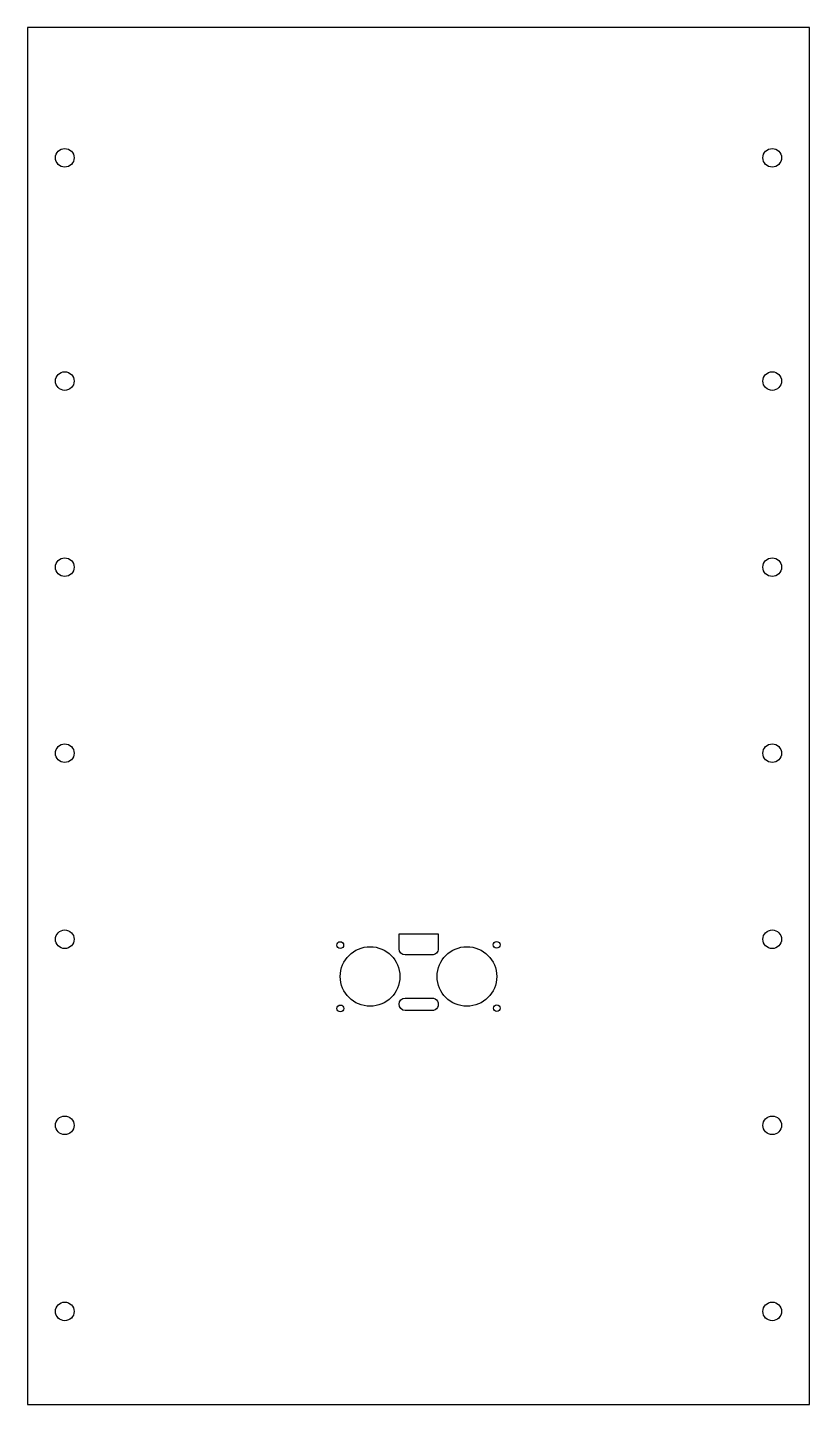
# Model space of a CAD drawing. Header units: millimetres. Extents: x -105 to 105, y -185 to 185.
import ezdxf

# ---------------------------------------------------------------- set-up
doc = ezdxf.new("R2010")
doc.units = ezdxf.units.MM

msp = doc.modelspace()

# ---------------------------------------------------------------- linework, layer by layer
msp.add_lwpolyline([(105, -185), (105, 185), (-105, 185), (-105, -185)], close=True)
for points in [[(-3.57, -64.21, -0.402017), (-5.21, -62.54), (-5.21, -58.54), (5.3, -58.54), (5.3, -62.54, -0.415209), (3.59, -64.21)], [(3.59, -75.79, -1.008057), (3.61, -79.17), (-3.62, -79.17, -0.956157), (-3.57, -75.79)]]:
    msp.add_lwpolyline(points, format="xyb", close=True)
for centre, radius in [((-95, 150), 2.5), ((95, 150), 2.5), ((-95, 90), 2.5), ((95, 90), 2.5), ((-95, 40), 2.5), ((95, 40), 2.5), ((-95, -10), 2.5), ((95, -10), 2.5), ((-95, -60), 2.5), ((95, -60), 2.5), ((-21.01, -61.56), 0.91), ((-13, -70), 8), ((13, -70), 8), ((20.98, -61.5), 0.91), ((-20.98, -78.58), 0.91), ((21.03, -78.5), 0.91), ((-95, -110), 2.5), ((95, -110), 2.5), ((-95, -160), 2.5), ((95, -160), 2.5)]:
    msp.add_circle(centre, radius)

doc.saveas('drawing.dxf')
